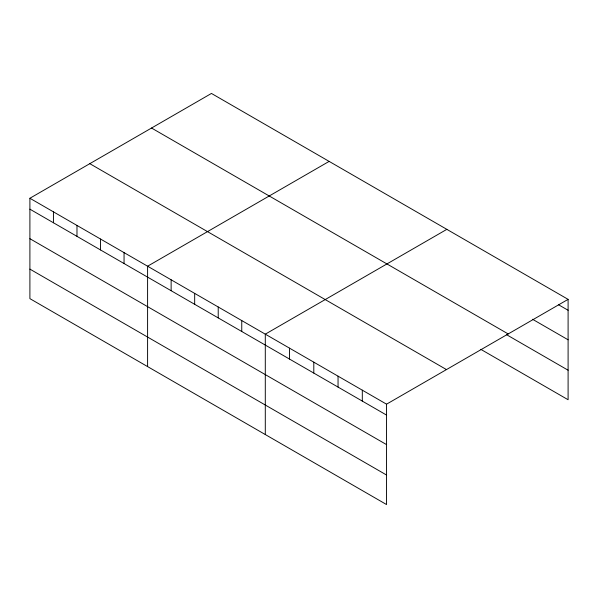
<?xml version="1.0" encoding="UTF-8"?>
<svg xmlns="http://www.w3.org/2000/svg" width="598" height="598" viewBox="0 0 598 598"><rect width="100%" height="100%" fill="white"/><g stroke="black" fill="none" stroke-linecap="round" stroke-linejoin="round"><path stroke-width="0.9" d="M386.555 444.613L386.555 404.173L29.9 198.259L29.9 298.641L386.555 504.555L386.555 444.613L29.9 238.699M29.9 198.259L211.445 93.445L568.1 299.359L568.1 399.741L480.792 349.337M329.139 161.393L147.594 266.207L147.594 366.596M446.841 229.348L265.295 334.162L265.295 434.544M386.555 404.173L568.1 299.359M558.397 304.674L568.1 310.272M532.526 319.257L568.1 339.799M151.533 128.032L508.188 333.946M506.663 334.745L568.1 370.214M89.812 163.673L446.467 369.579M29.9 209.173L386.555 415.087M29.9 269.115L386.555 475.029M362.306 390.165L362.306 401.086M338.049 376.164L338.049 387.078M313.801 362.164L313.801 373.077M289.544 348.163L289.544 359.077M241.756 320.573L241.756 331.486M218.218 306.983L218.218 317.897M194.671 293.386L194.671 304.307M171.133 279.797L171.133 290.71M124.055 252.618L124.055 263.531M100.516 239.028L100.516 249.942M76.978 225.439L76.978 236.352M53.439 211.849L53.439 222.762"/></g></svg>
